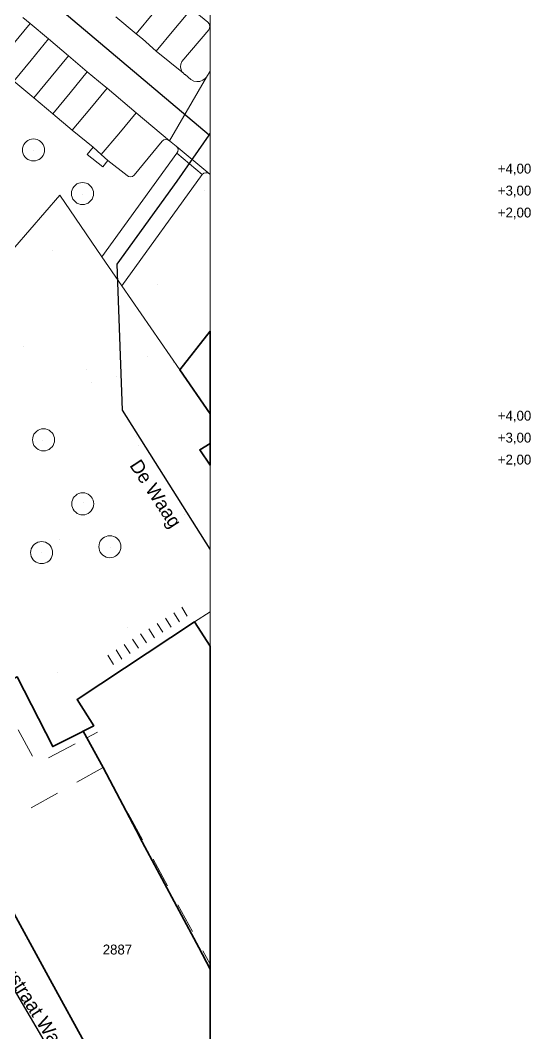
# Model space of a CAD drawing. Header units: metres. Extents: x 0 to 105485, y 0 to 425721.
# Drawn here: x 105312.7 to 105359.2, y 425437.2 to 425529.5 of the extents above; entities that cross this region are included whole.
import ezdxf
from ezdxf.enums import TextEntityAlignment as Align

# ---------------------------------------------------------------- set-up
doc = ezdxf.new("R2010")
doc.units = ezdxf.units.M
doc.header["$MEASUREMENT"] = 0
doc.linetypes.add('IE-TERREINAFSCHEIDING_KUNSTMATIG-SO', pattern=[11, 4, -1, 4, -2])
doc.linetypes.add('KG-PERCEEL-SO', pattern=[19, 5.5, -4, 5.5, -4])
for name, color, linetype, lineweight in [('B-XX-GR-BOOM-G', 90, 'Continuous', 13), ('B-XX-IE-MEUBILAIR-G', 7, 'Continuous', 18), ('B-XX-IE-TERREINAFSCHEIDING_KUNSTMATIG_HEKWERK-G', 20, 'IE-TERREINAFSCHEIDING_KUNSTMATIG-SO', 18), ('B-XX-KG-GRENS_PERCEEL-G', 150, 'KG-PERCEEL-SO', 18), ('B-XX-KG-GRENS_PERCEEL-T', 150, 'KG-PERCEEL-SO', 18), ('B-XX-OG-BEBOUWING-G', 7, 'Continuous', 35), ('B-XX-OG-BEBOUWING_STRAATNAAM-T', 7, 'Continuous', 18), ('B-XX-VH-ONVERHARD_ZAND-G', 210, 'Continuous', 18), ('B-XX-VH-OPENVERHARDING-G', 90, 'Continuous', 18), ('B-XX-VW-MARKERING-G', 7, 'Continuous', 18), ('N-XX-AL-PROFIELBALK-T', 7, 'Continuous', 25)]:
    doc.layers.add(name, color=color, linetype=linetype, lineweight=lineweight)
doc.layers.add('GIS-WEGVAKKEN', color=2, linetype='Continuous')

msp = doc.modelspace()

# ---------------------------------------------------------------- linework, layer by layer
at = {"layer": 'B-XX-GR-BOOM-G', "color": 0, "true_color": 0x604a38}
for points in [[(105313.875, 425517.686, 3.331), (105313.875, 425517.686, 6.131)], [(105318.336, 425513.608, 3.317), (105318.336, 425513.608, 6.117)], [(105314.768, 425491.252, 3.32), (105314.768, 425491.252, 6.12)], [(105318.447, 425485.613, 3.264), (105318.447, 425485.613, 6.064)], [(105314.598, 425481.039, 3.249), (105314.598, 425481.039, 6.049)], [(105320.943, 425481.492, 3.115), (105320.943, 425481.492, 5.915)]]:
    msp.add_polyline3d(points, dxfattribs=at)
at = {"layer": 'B-XX-IE-MEUBILAIR-G', "color": 0, "true_color": 0x604a38}
for points in [[(105323.844, 425527.832, 3.045), (105323.844, 425527.832, 4.545)], [(105320.349, 425523.53, 3.038), (105320.349, 425523.53, 4.538)], [(105321.677, 425518.647, 3.123), (105321.677, 425518.647, 4.623)], [(105329.503, 425514.003, 3.125), (105329.503, 425514.003, 4.625)], [(105315.678, 425508.585, 3.316), (105315.678, 425508.585, 4.816)], [(105325.158, 425505.469, 3.185), (105325.158, 425505.469, 4.685)], [(105312.968, 425499.798, 3.256), (105312.968, 425499.798, 4.756)], [(105324.314, 425498.888, 3.209), (105324.314, 425498.888, 4.709)], [(105318.707, 425497.731, 3.134), (105318.707, 425497.731, 4.634)], [(105326.689, 425498.315, 3.256), (105326.689, 425498.315, 4.756)], [(105319.168, 425496.559, 3.127), (105319.168, 425496.559, 4.627)], [(105321.436, 425497.092, 3.152), (105321.436, 425497.092, 4.652)], [(105323.319, 425491.637, 3.074), (105323.319, 425491.637, 4.574)], [(105323.439, 425490.749, 3.069), (105323.439, 425490.749, 4.569)], [(105327.622, 425484.475, 3.016), (105327.622, 425484.475, 4.516)], [(105316.288, 425482.191, 3.247), (105316.288, 425482.191, 4.747)], [(105322.456, 425474.201, 2.971), (105322.456, 425474.201, 4.471)], [(105316.132, 425470.121, 3.017), (105316.132, 425470.121, 4.517)], [(105313.172, 425445.813, 3.092), (105313.172, 425445.813, 4.592)]]:
    msp.add_polyline3d(points, dxfattribs=at)
at = {"layer": 'B-XX-IE-TERREINAFSCHEIDING_KUNSTMATIG_HEKWERK-G', "ltscale": 0.5, "flags": 128}
for points in [[(105327.202, 425474.734), (105326.687, 425475.552)], [(105327.409, 425476.067), (105327.915, 425475.249)], [(105325.675, 425473.769), (105325.165, 425474.584)], [(105325.924, 425475.065), (105326.452, 425474.251)], [(105324.213, 425472.816), (105323.661, 425473.634)], [(105324.407, 425474.094), (105324.929, 425473.266)], [(105322.713, 425471.829), (105322.179, 425472.656)], [(105322.937, 425473.141), (105323.463, 425472.312)], [(105321.209, 425470.851), (105320.666, 425471.687)], [(105321.44, 425472.178), (105321.952, 425471.322)]]:
    msp.add_lwpolyline(points, dxfattribs=at)
at = {"layer": 'B-XX-IE-TERREINAFSCHEIDING_KUNSTMATIG_HEKWERK-G', "color": 0, "ltscale": 0.5, "true_color": 0x8c7868}
for points in [[(105327.202, 425474.734, 3.066), (105326.687, 425475.552, 3.002)], [(105327.409, 425476.067, 2.997), (105327.915, 425475.249, 3.022)], [(105325.675, 425473.769, 3.028), (105325.165, 425474.584, 3.026)], [(105325.924, 425475.065, 3.006), (105326.452, 425474.251, 3.039)], [(105324.213, 425472.816, 3.028), (105323.661, 425473.634, 3.024)], [(105324.407, 425474.094, 3.021), (105324.929, 425473.266, 3.048)], [(105322.713, 425471.829, 3.023), (105322.179, 425472.656, 2.998)], [(105322.937, 425473.141, 3.006), (105323.463, 425472.312, 3.041)], [(105321.209, 425470.851, 3.022), (105320.666, 425471.687, 3.021)], [(105321.44, 425472.178, 2.995), (105321.952, 425471.322, 3.028)]]:
    msp.add_polyline3d(points, dxfattribs=at)
at = {"layer": 'B-XX-KG-GRENS_PERCEEL-G', "ltscale": 0.5, "flags": 128}
for points in [[(105330, 425501.184), (105327.224, 425497.67), (105330, 425493.669)], [(105330, 425490.958), (105329.057, 425490.377), (105330, 425488.996)], [(105330, 425475.635), (105328.576, 425474.723), (105317.884, 425467.666), (105319.742, 425464.665)], [(105310.205, 425469.048), (105314.213, 425461.774), (105318.777, 425464.16)], [(105318.777, 425464.16), (105319.742, 425464.665)], [(105318.777, 425464.16), (105320.252, 425461.451)], [(105320.252, 425461.451), (105308.443, 425454.861)], [(105320.252, 425461.451), (105330, 425443.555)], [(105308.443, 425454.861), (105315.416, 425442.126)], [(105315.416, 425442.126), (105323.246, 425427.868)]]:
    msp.add_lwpolyline(points, dxfattribs=at)
at = {"layer": 'B-XX-OG-BEBOUWING-G', "ltscale": 0.5}
for points in [[(105330, 425501.184), (105327.224, 425497.67), (105330, 425493.669), (105330, 425490.958), (105329.057, 425490.377), (105330, 425488.997)], [(105330, 425472.507), (105328.576, 425474.723), (105317.884, 425467.666), (105319.395, 425465.262), (105318.442, 425464.776), (105320.252, 425461.451), (105323.556, 425455.177), (105323.608, 425455.079), (105328.962, 425445.051), (105330, 425443.107)], [(105323.556, 425455.177), (105320.252, 425461.451), (105318.442, 425464.776), (105318.27, 425464.688), (105315.665, 425463.359), (105312.425, 425469.709), (105310.817, 425468.888), (105310.408, 425468.679), (105302.929, 425464.863), (105306.3, 425458.754), (105306.613, 425458.187), (105307.706, 425456.207), (105315.416, 425442.126), (105322.29, 425429.608), (105322.588, 425429.066), (105323.246, 425427.868), (105323.315, 425427.915), (105330, 425432.393), (105330, 425443.107), (105328.962, 425445.051), (105323.608, 425455.079)]]:
    msp.add_lwpolyline(points, close=True, dxfattribs=at)
at = {"layer": 'B-XX-VH-ONVERHARD_ZAND-G', "ltscale": 0.5}
for points in [[(105314.913, 425517.699), (105314.898, 425517.873), (105314.853, 425518.042), (105314.779, 425518.201), (105314.678, 425518.345), (105314.554, 425518.468), (105314.411, 425518.569), (105314.252, 425518.643), (105314.083, 425518.688), (105313.909, 425518.703), (105313.734, 425518.688), (105313.565, 425518.643), (105313.406, 425518.569), (105313.263, 425518.468), (105313.139, 425518.345), (105313.039, 425518.201), (105312.965, 425518.042), (105312.919, 425517.873), (105312.904, 425517.699), (105312.919, 425517.524), (105312.965, 425517.355), (105313.039, 425517.197), (105313.139, 425517.053), (105313.263, 425516.929), (105313.406, 425516.829), (105313.565, 425516.755), (105313.734, 425516.709), (105313.909, 425516.694), (105314.083, 425516.709), (105314.252, 425516.755), (105314.411, 425516.829), (105314.554, 425516.929), (105314.678, 425517.053), (105314.779, 425517.197), (105314.853, 425517.355), (105314.898, 425517.524)], [(105319.377, 425513.73), (105319.361, 425513.905), (105319.316, 425514.074), (105319.242, 425514.233), (105319.142, 425514.376), (105319.018, 425514.5), (105318.874, 425514.6), (105318.716, 425514.674), (105318.546, 425514.72), (105318.372, 425514.735), (105318.198, 425514.72), (105318.028, 425514.674), (105317.87, 425514.6), (105317.726, 425514.5), (105317.602, 425514.376), (105317.502, 425514.233), (105317.428, 425514.074), (105317.383, 425513.905), (105317.367, 425513.73), (105317.383, 425513.556), (105317.428, 425513.387), (105317.502, 425513.228), (105317.602, 425513.085), (105317.726, 425512.961), (105317.87, 425512.86), (105318.028, 425512.786), (105318.198, 425512.741), (105318.372, 425512.726), (105318.546, 425512.741), (105318.716, 425512.786), (105318.874, 425512.86), (105319.018, 425512.961), (105319.142, 425513.085), (105319.242, 425513.228), (105319.316, 425513.387), (105319.361, 425513.556)], [(105315.828, 425491.301), (105315.813, 425491.475), (105315.767, 425491.644), (105315.693, 425491.803), (105315.593, 425491.946), (105315.469, 425492.07), (105315.326, 425492.171), (105315.167, 425492.245), (105314.998, 425492.29), (105314.823, 425492.305), (105314.649, 425492.29), (105314.48, 425492.245), (105314.321, 425492.171), (105314.178, 425492.07), (105314.054, 425491.946), (105313.953, 425491.803), (105313.879, 425491.644), (105313.834, 425491.475), (105313.819, 425491.301), (105313.834, 425491.126), (105313.879, 425490.957), (105313.953, 425490.798), (105314.054, 425490.655), (105314.178, 425490.531), (105314.321, 425490.431), (105314.48, 425490.357), (105314.649, 425490.311), (105314.823, 425490.296), (105314.998, 425490.311), (105315.167, 425490.357), (105315.326, 425490.431), (105315.469, 425490.531), (105315.593, 425490.655), (105315.693, 425490.798), (105315.767, 425490.957), (105315.813, 425491.126)], [(105319.4, 425485.473), (105319.385, 425485.648), (105319.339, 425485.817), (105319.265, 425485.975), (105319.165, 425486.119), (105319.041, 425486.243), (105318.898, 425486.343), (105318.739, 425486.417), (105318.57, 425486.463), (105318.395, 425486.478), (105318.221, 425486.463), (105318.052, 425486.417), (105317.893, 425486.343), (105317.75, 425486.243), (105317.626, 425486.119), (105317.525, 425485.975), (105317.451, 425485.817), (105317.406, 425485.648), (105317.391, 425485.473), (105317.406, 425485.299), (105317.451, 425485.13), (105317.525, 425484.971), (105317.626, 425484.827), (105317.75, 425484.704), (105317.893, 425484.603), (105318.052, 425484.529), (105318.221, 425484.484), (105318.395, 425484.469), (105318.57, 425484.484), (105318.739, 425484.529), (105318.898, 425484.603), (105319.041, 425484.704), (105319.165, 425484.827), (105319.265, 425484.971), (105319.339, 425485.13), (105319.385, 425485.299)], [(105315.65, 425481.03), (105315.635, 425481.204), (105315.589, 425481.373), (105315.515, 425481.532), (105315.415, 425481.675), (105315.291, 425481.799), (105315.148, 425481.9), (105314.989, 425481.974), (105314.82, 425482.019), (105314.645, 425482.034), (105314.471, 425482.019), (105314.302, 425481.974), (105314.143, 425481.9), (105314, 425481.799), (105313.876, 425481.675), (105313.775, 425481.532), (105313.701, 425481.373), (105313.656, 425481.204), (105313.641, 425481.03), (105313.656, 425480.855), (105313.701, 425480.686), (105313.775, 425480.527), (105313.876, 425480.384), (105314, 425480.26), (105314.143, 425480.16), (105314.302, 425480.086), (105314.471, 425480.04), (105314.645, 425480.025), (105314.82, 425480.04), (105314.989, 425480.086), (105315.148, 425480.16), (105315.291, 425480.26), (105315.415, 425480.384), (105315.515, 425480.527), (105315.589, 425480.686), (105315.635, 425480.855)], [(105321.87, 425481.564), (105321.854, 425481.739), (105321.809, 425481.908), (105321.735, 425482.066), (105321.635, 425482.21), (105321.511, 425482.334), (105321.367, 425482.434), (105321.209, 425482.508), (105321.04, 425482.553), (105320.865, 425482.569), (105320.691, 425482.553), (105320.522, 425482.508), (105320.363, 425482.434), (105320.219, 425482.334), (105320.096, 425482.21), (105319.995, 425482.066), (105319.921, 425481.908), (105319.876, 425481.739), (105319.86, 425481.564), (105319.876, 425481.39), (105319.921, 425481.221), (105319.995, 425481.062), (105320.096, 425480.918), (105320.219, 425480.795), (105320.363, 425480.694), (105320.522, 425480.62), (105320.691, 425480.575), (105320.865, 425480.559), (105321.04, 425480.575), (105321.209, 425480.62), (105321.367, 425480.694), (105321.511, 425480.795), (105321.635, 425480.918), (105321.735, 425481.062), (105321.809, 425481.221), (105321.854, 425481.39)]]:
    msp.add_lwpolyline(points, close=True, dxfattribs=at)
at = {"layer": 'B-XX-VH-OPENVERHARDING-G', "ltscale": 0.5}
for points in [[(105330, 425547.969), (105330, 425524.888), (105329.654, 425524.34), (105326.311, 425518.535), (105326.91, 425518.047), (105329.966, 425515.509), (105330, 425515.481), (105330, 425554.324)], [(105328.305, 425530.56), (105329.781, 425529.328), (105329.918, 425529.181), (105329.971, 425528.987), (105329.945, 425528.788), (105329.865, 425528.639), (105327.429, 425525.763), (105327.326, 425525.519), (105327.301, 425525.256), (105327.356, 425524.997), (105327.484, 425524.766), (105327.576, 425524.679), (105327.676, 425524.584), (105327.716, 425524.557), (105328.25, 425524.106), (105328.502, 425523.976), (105328.78, 425523.921), (105329.062, 425523.945), (105329.327, 425524.047), (105329.552, 425524.219), (105329.654, 425524.34), (105330, 425524.888), (105330, 425542.248)], [(105312.944, 425529.774), (105313.598, 425529.223), (105315.279, 425527.805), (105317.085, 425526.282), (105318.811, 425524.827), (105320.349, 425523.53), (105320.608, 425523.341), (105323.256, 425521.073), (105326.311, 425518.535), (105329.654, 425524.34), (105329.552, 425524.219), (105329.327, 425524.047), (105329.062, 425523.945), (105328.78, 425523.921), (105328.502, 425523.976), (105328.25, 425524.106), (105327.716, 425524.557), (105327.676, 425524.584), (105327.576, 425524.679), (105325.094, 425526.71), (105323.844, 425527.832), (105323.275, 425528.29), (105321.42, 425529.828)], [(105321.42, 425529.828), (105323.275, 425528.29), (105323.844, 425527.832), (105325.094, 425526.71), (105327.576, 425524.679), (105327.484, 425524.766), (105327.356, 425524.997), (105327.301, 425525.256), (105327.326, 425525.519), (105327.429, 425525.763), (105329.865, 425528.639), (105329.945, 425528.788), (105329.971, 425528.987), (105329.918, 425529.181), (105329.781, 425529.328), (105328.305, 425530.56)], [(105312.112, 425523.956), (105313.925, 425522.44), (105315.656, 425520.992), (105317.445, 425519.496), (105319.347, 425517.943), (105320.081, 425517.285), (105320.692, 425516.737), (105322.428, 425515.373), (105322.562, 425515.285), (105322.75, 425515.246), (105322.936, 425515.287), (105323.091, 425515.4), (105325.627, 425518.501), (105325.767, 425518.61), (105325.955, 425518.662), (105326.148, 425518.635), (105326.311, 425518.535), (105323.256, 425521.073), (105320.608, 425523.341), (105320.349, 425523.53), (105318.811, 425524.827), (105317.085, 425526.282), (105315.279, 425527.805), (105313.598, 425529.223), (105312.944, 425529.774)], [(105312.213, 425508.832), (105316.297, 425513.572), (105320.141, 425507.977), (105326.963, 425517.398), (105327.062, 425517.554), (105327.086, 425517.736), (105327.032, 425517.912), (105326.91, 425518.047), (105326.311, 425518.535), (105326.148, 425518.635), (105325.955, 425518.662), (105325.767, 425518.61), (105325.627, 425518.501), (105323.091, 425515.4), (105322.936, 425515.287), (105322.75, 425515.246), (105322.562, 425515.285), (105322.428, 425515.373), (105320.692, 425516.737), (105320.22, 425516.15), (105318.79, 425517.3), (105319.347, 425517.943), (105317.445, 425519.496), (105315.656, 425520.992), (105313.925, 425522.44), (105312.112, 425523.956)], [(105312.425, 425469.709), (105315.665, 425463.359), (105318.27, 425464.688), (105318.442, 425464.776), (105319.395, 425465.262), (105317.884, 425467.666), (105328.576, 425474.723), (105330, 425475.635), (105330, 425488.997), (105329.057, 425490.377), (105330, 425490.958), (105330, 425493.669), (105327.224, 425497.67), (105321.95, 425505.319), (105320.141, 425507.977), (105316.297, 425513.572), (105312.213, 425508.832)], [(105322.29, 425429.608), (105315.416, 425442.126), (105307.706, 425456.207)]]:
    msp.add_lwpolyline(points, dxfattribs=at)
for points in [[(105314.913, 425517.699), (105314.898, 425517.524), (105314.853, 425517.355), (105314.779, 425517.197), (105314.678, 425517.053), (105314.554, 425516.929), (105314.411, 425516.829), (105314.252, 425516.755), (105314.083, 425516.709), (105313.909, 425516.694), (105313.734, 425516.709), (105313.565, 425516.755), (105313.406, 425516.829), (105313.263, 425516.929), (105313.139, 425517.053), (105313.039, 425517.197), (105312.965, 425517.355), (105312.919, 425517.524), (105312.904, 425517.699), (105312.919, 425517.873), (105312.965, 425518.042), (105313.039, 425518.201), (105313.139, 425518.345), (105313.263, 425518.468), (105313.406, 425518.569), (105313.565, 425518.643), (105313.734, 425518.688), (105313.909, 425518.703), (105314.083, 425518.688), (105314.252, 425518.643), (105314.411, 425518.569), (105314.554, 425518.468), (105314.678, 425518.345), (105314.779, 425518.201), (105314.853, 425518.042), (105314.898, 425517.873)], [(105320.081, 425517.285), (105319.347, 425517.943), (105318.79, 425517.3), (105320.22, 425516.15), (105320.692, 425516.737)], [(105326.91, 425518.047), (105327.032, 425517.912), (105327.086, 425517.736), (105327.062, 425517.554), (105326.963, 425517.398), (105329.281, 425515.453), (105329.426, 425515.574), (105329.611, 425515.63), (105329.803, 425515.606), (105329.966, 425515.509)], [(105329.281, 425515.453), (105326.963, 425517.398), (105320.141, 425507.977), (105321.95, 425505.319)], [(105330, 425515.481), (105329.966, 425515.509), (105329.803, 425515.606), (105329.611, 425515.63), (105329.426, 425515.574), (105329.281, 425515.453), (105321.95, 425505.319), (105327.224, 425497.67), (105330, 425501.184)], [(105319.377, 425513.73), (105319.361, 425513.556), (105319.316, 425513.387), (105319.242, 425513.228), (105319.142, 425513.085), (105319.018, 425512.961), (105318.874, 425512.86), (105318.716, 425512.786), (105318.546, 425512.741), (105318.372, 425512.726), (105318.198, 425512.741), (105318.028, 425512.786), (105317.87, 425512.86), (105317.726, 425512.961), (105317.602, 425513.085), (105317.502, 425513.228), (105317.428, 425513.387), (105317.383, 425513.556), (105317.367, 425513.73), (105317.383, 425513.905), (105317.428, 425514.074), (105317.502, 425514.233), (105317.602, 425514.376), (105317.726, 425514.5), (105317.87, 425514.6), (105318.028, 425514.674), (105318.198, 425514.72), (105318.372, 425514.735), (105318.546, 425514.72), (105318.716, 425514.674), (105318.874, 425514.6), (105319.018, 425514.5), (105319.142, 425514.376), (105319.242, 425514.233), (105319.316, 425514.074), (105319.361, 425513.905)], [(105315.828, 425491.301), (105315.813, 425491.126), (105315.767, 425490.957), (105315.693, 425490.798), (105315.593, 425490.655), (105315.469, 425490.531), (105315.326, 425490.431), (105315.167, 425490.357), (105314.998, 425490.311), (105314.823, 425490.296), (105314.649, 425490.311), (105314.48, 425490.357), (105314.321, 425490.431), (105314.178, 425490.531), (105314.054, 425490.655), (105313.953, 425490.798), (105313.879, 425490.957), (105313.834, 425491.126), (105313.819, 425491.301), (105313.834, 425491.475), (105313.879, 425491.644), (105313.953, 425491.803), (105314.054, 425491.946), (105314.178, 425492.07), (105314.321, 425492.171), (105314.48, 425492.245), (105314.649, 425492.29), (105314.823, 425492.305), (105314.998, 425492.29), (105315.167, 425492.245), (105315.326, 425492.171), (105315.469, 425492.07), (105315.593, 425491.946), (105315.693, 425491.803), (105315.767, 425491.644), (105315.813, 425491.475)], [(105319.4, 425485.473), (105319.385, 425485.299), (105319.339, 425485.13), (105319.265, 425484.971), (105319.165, 425484.827), (105319.041, 425484.704), (105318.898, 425484.603), (105318.739, 425484.529), (105318.57, 425484.484), (105318.395, 425484.469), (105318.221, 425484.484), (105318.052, 425484.529), (105317.893, 425484.603), (105317.75, 425484.704), (105317.626, 425484.827), (105317.525, 425484.971), (105317.451, 425485.13), (105317.406, 425485.299), (105317.391, 425485.473), (105317.406, 425485.648), (105317.451, 425485.817), (105317.525, 425485.975), (105317.626, 425486.119), (105317.75, 425486.243), (105317.893, 425486.343), (105318.052, 425486.417), (105318.221, 425486.463), (105318.395, 425486.478), (105318.57, 425486.463), (105318.739, 425486.417), (105318.898, 425486.343), (105319.041, 425486.243), (105319.165, 425486.119), (105319.265, 425485.975), (105319.339, 425485.817), (105319.385, 425485.648)], [(105315.65, 425481.03), (105315.635, 425480.855), (105315.589, 425480.686), (105315.515, 425480.527), (105315.415, 425480.384), (105315.291, 425480.26), (105315.148, 425480.16), (105314.989, 425480.086), (105314.82, 425480.04), (105314.645, 425480.025), (105314.471, 425480.04), (105314.302, 425480.086), (105314.143, 425480.16), (105314, 425480.26), (105313.876, 425480.384), (105313.775, 425480.527), (105313.701, 425480.686), (105313.656, 425480.855), (105313.641, 425481.03), (105313.656, 425481.204), (105313.701, 425481.373), (105313.775, 425481.532), (105313.876, 425481.675), (105314, 425481.799), (105314.143, 425481.9), (105314.302, 425481.974), (105314.471, 425482.019), (105314.645, 425482.034), (105314.82, 425482.019), (105314.989, 425481.974), (105315.148, 425481.9), (105315.291, 425481.799), (105315.415, 425481.675), (105315.515, 425481.532), (105315.589, 425481.373), (105315.635, 425481.204)], [(105321.87, 425481.564), (105321.854, 425481.39), (105321.809, 425481.221), (105321.735, 425481.062), (105321.635, 425480.918), (105321.511, 425480.795), (105321.367, 425480.694), (105321.209, 425480.62), (105321.04, 425480.575), (105320.865, 425480.559), (105320.691, 425480.575), (105320.522, 425480.62), (105320.363, 425480.694), (105320.219, 425480.795), (105320.096, 425480.918), (105319.995, 425481.062), (105319.921, 425481.221), (105319.876, 425481.39), (105319.86, 425481.564), (105319.876, 425481.739), (105319.921, 425481.908), (105319.995, 425482.066), (105320.096, 425482.21), (105320.219, 425482.334), (105320.363, 425482.434), (105320.522, 425482.508), (105320.691, 425482.553), (105320.865, 425482.569), (105321.04, 425482.553), (105321.209, 425482.508), (105321.367, 425482.434), (105321.511, 425482.334), (105321.635, 425482.21), (105321.735, 425482.066), (105321.809, 425481.908), (105321.854, 425481.739)], [(105330, 425475.635), (105328.576, 425474.723), (105330, 425472.507)]]:
    msp.add_lwpolyline(points, close=True, dxfattribs=at)
at = {"layer": 'B-XX-VW-MARKERING-G', "color": 0, "ltscale": 0.5, "true_color": 0x808080}
for points in [[(105326.478, 425532.119, 3.219), (105324.876, 425530.204, 3.046), (105323.275, 425528.29, 3.049)], [(105325.094, 425526.71, 3.076), (105326.7, 425528.635, 3.081), (105328.305, 425530.56, 3.182)], [(105313.598, 425529.223, 3.042), (105312.011, 425527.295, 3.088), (105310.425, 425525.367, 3.253)], [(105315.279, 425527.805, 3.066), (105313.696, 425525.881, 3.106), (105312.112, 425523.956, 3.243)], [(105317.085, 425526.282, 3.053), (105315.505, 425524.361, 3.078), (105313.925, 425522.44, 3.238)], [(105318.811, 425524.827, 3.059), (105317.234, 425522.91, 3.079), (105315.656, 425520.992, 3.223)], [(105320.608, 425523.341, 3.03), (105319.027, 425521.419, 3.043), (105317.445, 425519.496, 3.197)], [(105320.081, 425517.285, 3.195), (105321.668, 425519.179, 3.11), (105323.256, 425521.073, 3.064)]]:
    msp.add_polyline3d(points, dxfattribs=at)
at = {"layer": 'GIS-WEGVAKKEN'}
for points in [[(105329.898, 425519.045), (105315.56, 425531.16), (105289.04, 425553.37), (105286.57, 425555.32), (105285.79, 425556.18), (105285.34, 425557.09), (105285.14, 425558.1), (105285.22, 425559.13), (105285.57, 425560.1), (105291.73, 425569.66), (105292.1, 425570.13), (105292.56, 425570.5), (105293.34, 425570.95), (105293.84, 425571.09), (105294.45, 425571.14), (105294.97, 425571.09), (105296, 425570.76), (105330, 425551.153)], [(105330, 425481.346), (105322, 425494), (105321.53, 425507.31), (105326.98, 425514.85), (105329.898, 425519.045)], [(105329.898, 425519.045), (105330, 425519.193)], [(105296.745, 425463.907), (105296.81, 425463.17), (105297.36, 425462.36), (105302.85, 425456.93), (105303.27, 425456.41), (105307.65, 425448.82), (105314.86, 425436.61), (105317.42, 425432.64), (105320.85, 425426.92), (105324.95, 425420.634)]]:
    msp.add_lwpolyline(points, dxfattribs=at)

# ---------------------------------------------------------------- texts
at = {"layer": 'B-XX-KG-GRENS_PERCEEL-T'}
msp.add_text('2887', height=0.9, dxfattribs=at).set_placement((105321.554, 425444.881), align=Align.MIDDLE_CENTER)
at = {"layer": 'B-XX-OG-BEBOUWING_STRAATNAAM-T'}
for s, rotation, p in [('De Waag', 303.3, (105325.048, 425486.404)), ('Tolbrugstraat Waterzijde', 302.4, (105313.99, 425439.602))]:
    msp.add_text(s, height=1.25, rotation=rotation, dxfattribs=at).set_placement(p, align=Align.MIDDLE_CENTER)
at = {"layer": 'N-XX-AL-PROFIELBALK-T', "color": 10, "lineweight": 18}
for s, p in [('+4,00', (105359.25, 425516)), ('+3,00', (105359.25, 425514)), ('+2,00', (105359.25, 425512)), ('+4,00', (105359.25, 425493.5)), ('+3,00', (105359.25, 425491.5)), ('+2,00', (105359.25, 425489.5))]:
    msp.add_text(s, height=0.9, dxfattribs=at).set_placement(p, align=Align.MIDDLE_RIGHT)

doc.saveas('drawing.dxf')
